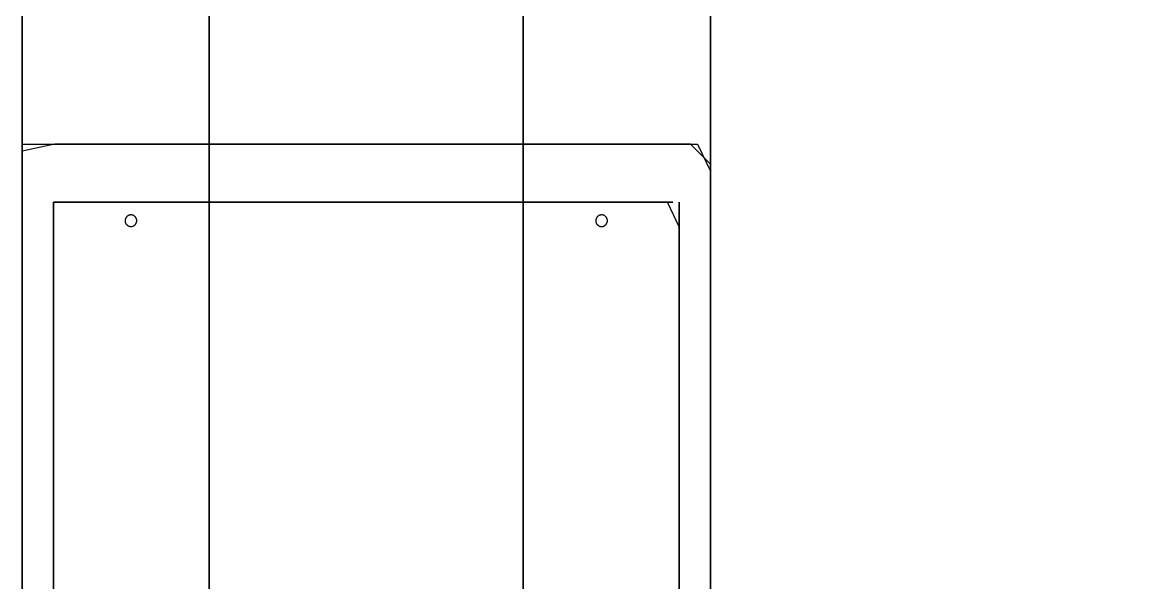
# Model space of a CAD drawing. Header units: metres. Extents: x 0 to 2800, y 0 to 2000.
# Drawn here: x 0 to 463.1, y 351.5 to 586 of the extents above; entities that cross this region are included whole.
import ezdxf

# ---------------------------------------------------------------- set-up
doc = ezdxf.new("R2010")
doc.units = ezdxf.units.M

msp = doc.modelspace()

# ---------------------------------------------------------------- linework, layer by layer
for points in [[(0, 0), (2800, 0), (2800, 2000), (0, 2000), (0, 0)], [(288, 322.91), (288, 352), (288, 381.09), (288, 410.18), (288, 439.27), (288, 468.36), (288, 497.45), (288, 526.55), (288, 555.64), (288, 584.73), (288, 613.82)], [(288, 322.91), (288, 352), (288, 381.09), (288, 410.18), (288, 439.27), (288, 468.36), (288, 497.45), (288, 526.55), (288, 555.64), (288, 584.73), (288, 613.82)], [(0, 610.91), (0, 581.82), (0, 552.73), (0, 523.64), (0, 494.55), (0, 465.45), (0, 436.36), (0, 407.27), (0, 378.18), (0, 349.09), (0, 320), (0, 290.91), (0, 261.82), (0, 232.73), (0, 203.64), (0, 174.55), (0, 145.45), (0, 116.36), (0, 87.27), (0, 58.18), (0, 29.09), (0, 0)], [(0, 610.91), (0, 581.82), (0, 552.73), (0, 523.64), (0, 494.55), (0, 465.45), (0, 436.36), (0, 407.27), (0, 378.18), (0, 349.09), (0, 320), (0, 290.91), (0, 261.82), (0, 232.73), (0, 203.64), (0, 174.55), (0, 145.45), (0, 116.36), (0, 87.27), (0, 58.18), (0, 29.09), (0, 0)], [(78.32, 348.56), (78.32, 369.72), (78.32, 390.88), (78.32, 412.03), (78.32, 433.19), (78.32, 454.35), (78.32, 475.5), (78.32, 496.66), (78.32, 517.82), (78.32, 538.98), (78.32, 560.13), (78.32, 581.29), (78.32, 602.45)], [(78.32, 602.45), (78.32, 581.29), (78.32, 560.13), (78.32, 538.98), (78.32, 517.82), (78.32, 496.66), (78.32, 475.5), (78.32, 454.35), (78.32, 433.19), (78.32, 412.03), (78.32, 390.88), (78.32, 369.72), (78.32, 348.56)], [(78.32, 348.56), (78.32, 369.72), (78.32, 390.88), (78.32, 412.03), (78.32, 433.19), (78.32, 454.35), (78.32, 475.5), (78.32, 496.66), (78.32, 517.82), (78.32, 538.98), (78.32, 560.13), (78.32, 581.29), (78.32, 602.45)], [(78.32, 602.45), (78.32, 581.29), (78.32, 560.13), (78.32, 538.98), (78.32, 517.82), (78.32, 496.66), (78.32, 475.5), (78.32, 454.35), (78.32, 433.19), (78.32, 412.03), (78.32, 390.88), (78.32, 369.72), (78.32, 348.56)], [(209.68, 348.56), (209.68, 369.72), (209.68, 390.88), (209.68, 412.03), (209.68, 433.19), (209.68, 454.35), (209.68, 475.5), (209.68, 496.66), (209.68, 517.82), (209.68, 538.98), (209.68, 560.13), (209.68, 581.29), (209.68, 602.45)], [(209.68, 602.45), (209.68, 581.29), (209.68, 560.13), (209.68, 538.98), (209.68, 517.82), (209.68, 496.66), (209.68, 475.5), (209.68, 454.35), (209.68, 433.19), (209.68, 412.03), (209.68, 390.88), (209.68, 369.72), (209.68, 348.56)], [(209.68, 348.56), (209.68, 369.72), (209.68, 390.88), (209.68, 412.03), (209.68, 433.19), (209.68, 454.35), (209.68, 475.5), (209.68, 496.66), (209.68, 517.82), (209.68, 538.98), (209.68, 560.13), (209.68, 581.29), (209.68, 602.45)], [(209.68, 602.45), (209.68, 581.29), (209.68, 560.13), (209.68, 538.98), (209.68, 517.82), (209.68, 496.66), (209.68, 475.5), (209.68, 454.35), (209.68, 433.19), (209.68, 412.03), (209.68, 390.88), (209.68, 369.72), (209.68, 348.56)], [(0, 337.45), (0, 366.55), (0, 395.64), (0, 424.73), (0, 453.82), (0, 482.91), (0, 512), (0, 541.09), (0, 570.18), (0, 599.27)], [(0, 337.45), (0, 366.55), (0, 395.64), (0, 424.73), (0, 453.82), (0, 482.91), (0, 512), (0, 541.09), (0, 570.18), (0, 599.27)], [(0, 337.45), (0, 366.55), (0, 395.64), (0, 424.73), (0, 453.82), (0, 482.91), (0, 512), (0, 541.09), (0, 570.18), (0, 599.27)], [(0, 337.45), (0, 366.55), (0, 395.64), (0, 424.73), (0, 453.82), (0, 482.91), (0, 512), (0, 541.09), (0, 570.18), (0, 599.27)], [(78.32, 52.36), (78.32, 76.17), (78.32, 99.98), (78.32, 123.8), (78.32, 147.61), (78.32, 171.42), (78.32, 195.23), (78.32, 219.04), (78.32, 242.85), (78.32, 266.66), (78.32, 290.47), (78.32, 314.28), (78.32, 338.09), (78.32, 361.9), (78.32, 385.71), (78.32, 409.52), (78.32, 433.33), (78.32, 457.14), (78.32, 480.96), (78.32, 504.77), (78.32, 528.58), (78.32, 552.39), (78.32, 576.2), (78.32, 600.01)], [(78.32, 52.36), (78.32, 76.17), (78.32, 99.98), (78.32, 123.8), (78.32, 147.61), (78.32, 171.42), (78.32, 195.23), (78.32, 219.04), (78.32, 242.85), (78.32, 266.66), (78.32, 290.47), (78.32, 314.28), (78.32, 338.09), (78.32, 361.9), (78.32, 385.71), (78.32, 409.52), (78.32, 433.33), (78.32, 457.14), (78.32, 480.96), (78.32, 504.77), (78.32, 528.58), (78.32, 552.39), (78.32, 576.2), (78.32, 600.01)], [(209.68, 52.36), (209.68, 76.17), (209.68, 99.98), (209.68, 123.8), (209.68, 147.61), (209.68, 171.42), (209.68, 195.23), (209.68, 219.04), (209.68, 242.85), (209.68, 266.66), (209.68, 290.47), (209.68, 314.28), (209.68, 338.09), (209.68, 361.9), (209.68, 385.71), (209.68, 409.52), (209.68, 433.33), (209.68, 457.14), (209.68, 480.96), (209.68, 504.77), (209.68, 528.58), (209.68, 552.39), (209.68, 576.2), (209.68, 600.01)], [(209.68, 52.36), (209.68, 76.17), (209.68, 99.98), (209.68, 123.8), (209.68, 147.61), (209.68, 171.42), (209.68, 195.23), (209.68, 219.04), (209.68, 242.85), (209.68, 266.66), (209.68, 290.47), (209.68, 314.28), (209.68, 338.09), (209.68, 361.9), (209.68, 385.71), (209.68, 409.52), (209.68, 433.33), (209.68, 457.14), (209.68, 480.96), (209.68, 504.77), (209.68, 528.58), (209.68, 552.39), (209.68, 576.2), (209.68, 600.01)], [(288, 596.36), (288, 567.27), (288, 538.18), (288, 509.09), (288, 480), (288, 450.91), (288, 421.82), (288, 392.73), (288, 363.64), (288, 334.55)], [(288, 596.36), (288, 567.27), (288, 538.18), (288, 509.09), (288, 480), (288, 450.91), (288, 421.82), (288, 392.73), (288, 363.64), (288, 334.55)], [(288, 596.36), (288, 567.27), (288, 538.18), (288, 509.09), (288, 480), (288, 450.91), (288, 421.82), (288, 392.73), (288, 363.64), (288, 334.55)], [(288, 596.36), (288, 567.27), (288, 538.18), (288, 509.09), (288, 480), (288, 450.91), (288, 421.82), (288, 392.73), (288, 363.64), (288, 334.55)], [(78.32, 587.71), (78.32, 563.9), (78.32, 540.09), (78.32, 516.28), (78.32, 492.46), (78.32, 468.65), (78.32, 444.84), (78.32, 421.03), (78.32, 397.22), (78.32, 373.41), (78.32, 349.6)], [(78.32, 587.71), (78.32, 563.9), (78.32, 540.09), (78.32, 516.28), (78.32, 492.46), (78.32, 468.65), (78.32, 444.84), (78.32, 421.03), (78.32, 397.22), (78.32, 373.41), (78.32, 349.6)], [(209.68, 587.71), (209.68, 563.9), (209.68, 540.09), (209.68, 516.28), (209.68, 492.46), (209.68, 468.65), (209.68, 444.84), (209.68, 421.03), (209.68, 397.22), (209.68, 373.41), (209.68, 349.6)], [(209.68, 587.71), (209.68, 563.9), (209.68, 540.09), (209.68, 516.28), (209.68, 492.46), (209.68, 468.65), (209.68, 444.84), (209.68, 421.03), (209.68, 397.22), (209.68, 373.41), (209.68, 349.6)], [(0, 534.96), (16.63, 534.96), (33.25, 534.96), (49.88, 534.96), (66.5, 534.96), (83.13, 534.96), (99.75, 534.96), (116.38, 534.96), (133, 534.96), (149.63, 534.96), (166.25, 534.96), (182.88, 534.96), (199.51, 534.96), (216.13, 534.96), (232.76, 534.96), (249.38, 534.96), (266.01, 534.96), (282.63, 534.96), (288, 523.7), (288, 507.08), (288, 490.45), (288, 473.83), (288, 457.2), (288, 440.57), (288, 423.95), (288, 407.32), (288, 390.7), (288, 374.07), (288, 357.45), (288, 340.82)], [(0, 335.45), (0, 352.08), (0, 368.71), (0, 385.33), (0, 401.96), (0, 418.58), (0, 435.21), (0, 451.83), (0, 468.46), (0, 485.08), (0, 501.71), (0, 518.33), (0, 534.96)], [(0, 534.96), (16.63, 534.96), (33.25, 534.96), (49.88, 534.96), (66.5, 534.96), (83.13, 534.96), (99.75, 534.96), (116.38, 534.96), (133, 534.96), (149.63, 534.96), (166.25, 534.96), (182.88, 534.96), (199.51, 534.96), (216.13, 534.96), (232.76, 534.96), (249.38, 534.96), (266.01, 534.96), (282.63, 534.96), (288, 523.7), (288, 507.08), (288, 490.45), (288, 473.83), (288, 457.2), (288, 440.57), (288, 423.95), (288, 407.32), (288, 390.7), (288, 374.07), (288, 357.45), (288, 340.82)], [(0, 335.45), (0, 352.08), (0, 368.71), (0, 385.33), (0, 401.96), (0, 418.58), (0, 435.21), (0, 451.83), (0, 468.46), (0, 485.08), (0, 501.71), (0, 518.33), (0, 534.96)], [(288, 343.77), (288, 360.39), (288, 377.02), (288, 393.64), (288, 410.27), (288, 426.89), (288, 443.52), (288, 460.15), (288, 476.77), (288, 493.4), (288, 510.02), (288, 526.65), (279.69, 534.96), (263.06, 534.96), (246.44, 534.96), (229.81, 534.96), (213.19, 534.96), (196.56, 534.96), (179.93, 534.96), (163.31, 534.96), (146.68, 534.96), (130.06, 534.96), (113.43, 534.96), (96.81, 534.96), (80.18, 534.96), (63.56, 534.96), (46.93, 534.96), (30.31, 534.96), (13.68, 534.96), (0, 532.01), (0, 515.39), (0, 498.76), (0, 482.14), (0, 465.51), (0, 448.89), (0, 432.26), (0, 415.64), (0, 399.01), (0, 382.39), (0, 365.76), (0, 349.13)], [(0, 534.96), (16.63, 534.96), (33.25, 534.96), (49.88, 534.96), (66.5, 534.96), (83.13, 534.96), (99.75, 534.96), (116.38, 534.96), (133, 534.96), (149.63, 534.96), (166.25, 534.96), (182.88, 534.96), (199.51, 534.96), (216.13, 534.96), (232.76, 534.96), (249.38, 534.96), (266.01, 534.96), (282.63, 534.96), (288, 523.7), (288, 507.08), (288, 490.45), (288, 473.83), (288, 457.2), (288, 440.57), (288, 423.95), (288, 407.32), (288, 390.7), (288, 374.07), (288, 357.45), (288, 340.82)], [(0, 335.45), (0, 352.08), (0, 368.71), (0, 385.33), (0, 401.96), (0, 418.58), (0, 435.21), (0, 451.83), (0, 468.46), (0, 485.08), (0, 501.71), (0, 518.33), (0, 534.96)], [(0, 534.96), (16.63, 534.96), (33.25, 534.96), (49.88, 534.96), (66.5, 534.96), (83.13, 534.96), (99.75, 534.96), (116.38, 534.96), (133, 534.96), (149.63, 534.96), (166.25, 534.96), (182.88, 534.96), (199.51, 534.96), (216.13, 534.96), (232.76, 534.96), (249.38, 534.96), (266.01, 534.96), (282.63, 534.96), (288, 523.7), (288, 507.08), (288, 490.45), (288, 473.83), (288, 457.2), (288, 440.57), (288, 423.95), (288, 407.32), (288, 390.7), (288, 374.07), (288, 357.45), (288, 340.82)], [(0, 335.45), (0, 352.08), (0, 368.71), (0, 385.33), (0, 401.96), (0, 418.58), (0, 435.21), (0, 451.83), (0, 468.46), (0, 485.08), (0, 501.71), (0, 518.33), (0, 534.96)], [(288, 343.77), (288, 360.39), (288, 377.02), (288, 393.64), (288, 410.27), (288, 426.89), (288, 443.52), (288, 460.15), (288, 476.77), (288, 493.4), (288, 510.02), (288, 526.65), (279.69, 534.96), (263.06, 534.96), (246.44, 534.96), (229.81, 534.96), (213.19, 534.96), (196.56, 534.96), (179.93, 534.96), (163.31, 534.96), (146.68, 534.96), (130.06, 534.96), (113.43, 534.96), (96.81, 534.96), (80.18, 534.96), (63.56, 534.96), (46.93, 534.96), (30.31, 534.96), (13.68, 534.96), (0, 532.01), (0, 515.39), (0, 498.76), (0, 482.14), (0, 465.51), (0, 448.89), (0, 432.26), (0, 415.64), (0, 399.01), (0, 382.39), (0, 365.76), (0, 349.13)], [(13.09, 510.64), (18.38, 510.64), (23.67, 510.64), (28.96, 510.64), (34.25, 510.64), (39.54, 510.64), (44.83, 510.64), (50.12, 510.64), (55.4, 510.64), (60.69, 510.64), (65.98, 510.64), (71.27, 510.64), (76.56, 510.64), (81.85, 510.64), (87.14, 510.64), (92.43, 510.64), (97.72, 510.64), (103.01, 510.64), (108.3, 510.64), (113.59, 510.64), (118.88, 510.64), (124.17, 510.64), (129.45, 510.64), (134.74, 510.64), (140.03, 510.64), (145.32, 510.64), (150.61, 510.64), (155.9, 510.64), (161.19, 510.64), (166.48, 510.64), (171.77, 510.64), (177.06, 510.64), (182.35, 510.64), (187.64, 510.64), (192.93, 510.64), (198.21, 510.64), (203.5, 510.64), (208.79, 510.64), (214.08, 510.64), (219.37, 510.64), (224.66, 510.64), (229.95, 510.64), (235.24, 510.64), (240.53, 510.64), (245.82, 510.64), (251.11, 510.64), (256.4, 510.64), (261.69, 510.64), (266.98, 510.64), (272.26, 510.64), (272.26, 510.64), (266.98, 510.64), (261.69, 510.64), (256.4, 510.64), (251.11, 510.64), (245.82, 510.64), (240.53, 510.64), (235.24, 510.64), (229.95, 510.64), (224.66, 510.64), (219.37, 510.64), (214.08, 510.64), (208.79, 510.64), (203.5, 510.64), (198.21, 510.64), (192.93, 510.64), (187.64, 510.64), (182.35, 510.64), (177.06, 510.64), (171.77, 510.64), (166.48, 510.64), (161.19, 510.64), (155.9, 510.64), (150.61, 510.64), (145.32, 510.64), (140.03, 510.64), (134.74, 510.64), (129.45, 510.64), (124.17, 510.64), (118.88, 510.64), (113.59, 510.64), (108.3, 510.64), (103.01, 510.64), (97.72, 510.64), (92.43, 510.64), (87.14, 510.64), (81.85, 510.64), (76.56, 510.64), (71.27, 510.64), (65.98, 510.64), (60.69, 510.64), (55.4, 510.64), (50.12, 510.64), (44.83, 510.64), (39.54, 510.64), (34.25, 510.64), (28.96, 510.64), (23.67, 510.64), (18.38, 510.64), (13.09, 510.64)], [(13.09, 510.64), (13.09, 500.82), (13.09, 490.99), (13.09, 481.17), (13.09, 471.34), (13.09, 461.52), (13.09, 451.69), (13.09, 441.87), (13.09, 432.05), (13.09, 422.22), (13.09, 412.4), (13.09, 402.57), (13.09, 392.75), (13.09, 382.92), (13.09, 373.1), (13.09, 363.27), (13.09, 353.45), (13.09, 343.62)], [(13.09, 343.62), (13.09, 353.45), (13.09, 363.27), (13.09, 373.1), (13.09, 382.92), (13.09, 392.75), (13.09, 402.57), (13.09, 412.4), (13.09, 422.22), (13.09, 432.05), (13.09, 441.87), (13.09, 451.69), (13.09, 461.52), (13.09, 471.34), (13.09, 481.17), (13.09, 490.99), (13.09, 500.82), (13.09, 510.64)], [(13.09, 510.64), (13.09, 495.53), (13.09, 480.42), (13.09, 465.3), (13.09, 450.19), (13.09, 435.07), (13.09, 419.96), (13.09, 404.85), (13.09, 389.73), (13.09, 374.62), (13.09, 359.5), (13.09, 344.39)], [(274.91, 349.27), (274.91, 364.38), (274.91, 379.5), (274.91, 394.61), (274.91, 409.72), (274.91, 424.84), (274.91, 439.95), (274.91, 455.07), (274.91, 470.18), (274.91, 485.29), (274.91, 500.41), (270.03, 510.64), (254.92, 510.64), (239.8, 510.64), (224.69, 510.64), (209.57, 510.64), (194.46, 510.64), (179.35, 510.64), (164.23, 510.64), (149.12, 510.64), (134, 510.64), (118.89, 510.64), (103.78, 510.64), (88.66, 510.64), (73.55, 510.64), (58.43, 510.64), (43.32, 510.64), (28.2, 510.64), (13.09, 510.64)], [(13.09, 510.64), (13.09, 495.53), (13.09, 480.42), (13.09, 465.3), (13.09, 450.19), (13.09, 435.07), (13.09, 419.96), (13.09, 404.85), (13.09, 389.73), (13.09, 374.62), (13.09, 359.5), (13.09, 344.39)], [(274.91, 349.27), (274.91, 364.38), (274.91, 379.5), (274.91, 394.61), (274.91, 409.72), (274.91, 424.84), (274.91, 439.95), (274.91, 455.07), (274.91, 470.18), (274.91, 485.29), (274.91, 500.41), (270.03, 510.64), (254.92, 510.64), (239.8, 510.64), (224.69, 510.64), (209.57, 510.64), (194.46, 510.64), (179.35, 510.64), (164.23, 510.64), (149.12, 510.64), (134, 510.64), (118.89, 510.64), (103.78, 510.64), (88.66, 510.64), (73.55, 510.64), (58.43, 510.64), (43.32, 510.64), (28.2, 510.64), (13.09, 510.64)], [(13.09, 510.64), (18.38, 510.64), (23.67, 510.64), (28.96, 510.64), (34.25, 510.64), (39.54, 510.64), (44.83, 510.64), (50.12, 510.64), (55.4, 510.64), (60.69, 510.64), (65.98, 510.64), (71.27, 510.64), (76.56, 510.64), (81.85, 510.64), (87.14, 510.64), (92.43, 510.64), (97.72, 510.64), (103.01, 510.64), (108.3, 510.64), (113.59, 510.64), (118.88, 510.64), (124.17, 510.64), (129.45, 510.64), (134.74, 510.64), (140.03, 510.64), (145.32, 510.64), (150.61, 510.64), (155.9, 510.64), (161.19, 510.64), (166.48, 510.64), (171.77, 510.64), (177.06, 510.64), (182.35, 510.64), (187.64, 510.64), (192.93, 510.64), (198.21, 510.64), (203.5, 510.64), (208.79, 510.64), (214.08, 510.64), (219.37, 510.64), (224.66, 510.64), (229.95, 510.64), (235.24, 510.64), (240.53, 510.64), (245.82, 510.64), (251.11, 510.64), (256.4, 510.64), (261.69, 510.64), (266.98, 510.64), (272.26, 510.64), (272.26, 510.64), (266.98, 510.64), (261.69, 510.64), (256.4, 510.64), (251.11, 510.64), (245.82, 510.64), (240.53, 510.64), (235.24, 510.64), (229.95, 510.64), (224.66, 510.64), (219.37, 510.64), (214.08, 510.64), (208.79, 510.64), (203.5, 510.64), (198.21, 510.64), (192.93, 510.64), (187.64, 510.64), (182.35, 510.64), (177.06, 510.64), (171.77, 510.64), (166.48, 510.64), (161.19, 510.64), (155.9, 510.64), (150.61, 510.64), (145.32, 510.64), (140.03, 510.64), (134.74, 510.64), (129.45, 510.64), (124.17, 510.64), (118.88, 510.64), (113.59, 510.64), (108.3, 510.64), (103.01, 510.64), (97.72, 510.64), (92.43, 510.64), (87.14, 510.64), (81.85, 510.64), (76.56, 510.64), (71.27, 510.64), (65.98, 510.64), (60.69, 510.64), (55.4, 510.64), (50.12, 510.64), (44.83, 510.64), (39.54, 510.64), (34.25, 510.64), (28.96, 510.64), (23.67, 510.64), (18.38, 510.64), (13.09, 510.64)], [(13.09, 510.64), (13.09, 500.82), (13.09, 490.99), (13.09, 481.17), (13.09, 471.34), (13.09, 461.52), (13.09, 451.69), (13.09, 441.87), (13.09, 432.05), (13.09, 422.22), (13.09, 412.4), (13.09, 402.57), (13.09, 392.75), (13.09, 382.92), (13.09, 373.1), (13.09, 363.27), (13.09, 353.45), (13.09, 343.62)], [(13.09, 343.62), (13.09, 353.45), (13.09, 363.27), (13.09, 373.1), (13.09, 382.92), (13.09, 392.75), (13.09, 402.57), (13.09, 412.4), (13.09, 422.22), (13.09, 432.05), (13.09, 441.87), (13.09, 451.69), (13.09, 461.52), (13.09, 471.34), (13.09, 481.17), (13.09, 490.99), (13.09, 500.82), (13.09, 510.64)], [(13.09, 510.64), (13.09, 495.53), (13.09, 480.42), (13.09, 465.3), (13.09, 450.19), (13.09, 435.07), (13.09, 419.96), (13.09, 404.85), (13.09, 389.73), (13.09, 374.62), (13.09, 359.5), (13.09, 344.39)], [(274.91, 349.27), (274.91, 364.38), (274.91, 379.5), (274.91, 394.61), (274.91, 409.72), (274.91, 424.84), (274.91, 439.95), (274.91, 455.07), (274.91, 470.18), (274.91, 485.29), (274.91, 500.41), (270.03, 510.64), (254.92, 510.64), (239.8, 510.64), (224.69, 510.64), (209.57, 510.64), (194.46, 510.64), (179.35, 510.64), (164.23, 510.64), (149.12, 510.64), (134, 510.64), (118.89, 510.64), (103.78, 510.64), (88.66, 510.64), (73.55, 510.64), (58.43, 510.64), (43.32, 510.64), (28.2, 510.64), (13.09, 510.64)], [(13.09, 510.64), (13.09, 495.53), (13.09, 480.42), (13.09, 465.3), (13.09, 450.19), (13.09, 435.07), (13.09, 419.96), (13.09, 404.85), (13.09, 389.73), (13.09, 374.62), (13.09, 359.5), (13.09, 344.39)], [(274.91, 349.27), (274.91, 364.38), (274.91, 379.5), (274.91, 394.61), (274.91, 409.72), (274.91, 424.84), (274.91, 439.95), (274.91, 455.07), (274.91, 470.18), (274.91, 485.29), (274.91, 500.41), (270.03, 510.64), (254.92, 510.64), (239.8, 510.64), (224.69, 510.64), (209.57, 510.64), (194.46, 510.64), (179.35, 510.64), (164.23, 510.64), (149.12, 510.64), (134, 510.64), (118.89, 510.64), (103.78, 510.64), (88.66, 510.64), (73.55, 510.64), (58.43, 510.64), (43.32, 510.64), (28.2, 510.64), (13.09, 510.64)], [(274.91, 510.64), (274.91, 500.82), (274.91, 490.99), (274.91, 481.17), (274.91, 471.34), (274.91, 461.52), (274.91, 451.69), (274.91, 441.87), (274.91, 432.05), (274.91, 422.22), (274.91, 412.4), (274.91, 402.57), (274.91, 392.75), (274.91, 382.92), (274.91, 373.1), (274.91, 363.27), (274.91, 353.45), (274.91, 343.62)], [(274.91, 343.62), (274.91, 353.45), (274.91, 363.27), (274.91, 373.1), (274.91, 382.92), (274.91, 392.75), (274.91, 402.57), (274.91, 412.4), (274.91, 422.22), (274.91, 432.05), (274.91, 441.87), (274.91, 451.69), (274.91, 461.52), (274.91, 471.34), (274.91, 481.17), (274.91, 490.99), (274.91, 500.82), (274.91, 510.64)], [(274.91, 510.64), (274.91, 500.82), (274.91, 490.99), (274.91, 481.17), (274.91, 471.34), (274.91, 461.52), (274.91, 451.69), (274.91, 441.87), (274.91, 432.05), (274.91, 422.22), (274.91, 412.4), (274.91, 402.57), (274.91, 392.75), (274.91, 382.92), (274.91, 373.1), (274.91, 363.27), (274.91, 353.45), (274.91, 343.62)], [(274.91, 343.62), (274.91, 353.45), (274.91, 363.27), (274.91, 373.1), (274.91, 382.92), (274.91, 392.75), (274.91, 402.57), (274.91, 412.4), (274.91, 422.22), (274.91, 432.05), (274.91, 441.87), (274.91, 451.69), (274.91, 461.52), (274.91, 471.34), (274.91, 481.17), (274.91, 490.99), (274.91, 500.82), (274.91, 510.64)], [(47.96, 502.94), (47.95, 503.1), (47.94, 503.26), (47.91, 503.42), (47.87, 503.57), (47.83, 503.72), (47.78, 503.86), (47.71, 504), (47.64, 504.14), (47.56, 504.27), (47.48, 504.39), (47.38, 504.51), (47.28, 504.62), (47.18, 504.73), (47.06, 504.83), (46.94, 504.92), (46.82, 505), (46.69, 505.08), (46.55, 505.15), (46.41, 505.21), (46.26, 505.26), (46.11, 505.3), (45.96, 505.34), (45.81, 505.36), (45.65, 505.37), (45.48, 505.37), (45.32, 505.37), (45.16, 505.35), (45.01, 505.32), (44.86, 505.28), (44.71, 505.24), (44.57, 505.18), (44.43, 505.12), (44.3, 505.04), (44.17, 504.96), (44.05, 504.87), (43.93, 504.78), (43.82, 504.68), (43.71, 504.57), (43.62, 504.45), (43.53, 504.33), (43.44, 504.2), (43.37, 504.07), (43.3, 503.93), (43.24, 503.79), (43.19, 503.65), (43.15, 503.5), (43.12, 503.34), (43.1, 503.18), (43.09, 503.02), (43.09, 502.86), (43.1, 502.7), (43.12, 502.55), (43.15, 502.39), (43.19, 502.24), (43.24, 502.09), (43.3, 501.95), (43.37, 501.82), (43.44, 501.68), (43.53, 501.56), (43.62, 501.44), (43.71, 501.32), (43.82, 501.21), (43.93, 501.11), (44.05, 501.01), (44.17, 500.92), (44.3, 500.84), (44.43, 500.77), (44.57, 500.71), (44.71, 500.65), (44.86, 500.6), (45.01, 500.57), (45.16, 500.54), (45.32, 500.52), (45.48, 500.51), (45.65, 500.51), (45.81, 500.53), (45.96, 500.55), (46.11, 500.58), (46.26, 500.63), (46.41, 500.68), (46.55, 500.74), (46.69, 500.81), (46.82, 500.88), (46.94, 500.97), (47.06, 501.06), (47.18, 501.16), (47.28, 501.26), (47.38, 501.38), (47.48, 501.5), (47.56, 501.62), (47.64, 501.75), (47.71, 501.88), (47.78, 502.02), (47.83, 502.17), (47.87, 502.32), (47.91, 502.47), (47.94, 502.62), (47.95, 502.78), (47.96, 502.94)], [(244.91, 502.94), (244.9, 503.1), (244.89, 503.26), (244.86, 503.42), (244.83, 503.57), (244.78, 503.72), (244.73, 503.86), (244.67, 504), (244.6, 504.14), (244.52, 504.27), (244.43, 504.39), (244.34, 504.51), (244.24, 504.62), (244.13, 504.73), (244.01, 504.83), (243.89, 504.92), (243.77, 505), (243.64, 505.08), (243.5, 505.15), (243.36, 505.21), (243.22, 505.26), (243.07, 505.3), (242.91, 505.34), (242.76, 505.36), (242.6, 505.37), (242.44, 505.37), (242.27, 505.37), (242.12, 505.35), (241.96, 505.32), (241.81, 505.28), (241.66, 505.24), (241.52, 505.18), (241.38, 505.12), (241.25, 505.04), (241.12, 504.96), (241, 504.87), (240.88, 504.78), (240.77, 504.68), (240.66, 504.57), (240.57, 504.45), (240.48, 504.33), (240.39, 504.2), (240.32, 504.07), (240.25, 503.93), (240.2, 503.79), (240.15, 503.65), (240.11, 503.5), (240.08, 503.34), (240.06, 503.18), (240.04, 503.02), (240.04, 502.86), (240.06, 502.7), (240.08, 502.55), (240.11, 502.39), (240.15, 502.24), (240.2, 502.09), (240.25, 501.95), (240.32, 501.82), (240.39, 501.68), (240.48, 501.56), (240.57, 501.44), (240.66, 501.32), (240.77, 501.21), (240.88, 501.11), (241, 501.01), (241.12, 500.92), (241.25, 500.84), (241.38, 500.77), (241.52, 500.71), (241.66, 500.65), (241.81, 500.6), (241.96, 500.57), (242.12, 500.54), (242.27, 500.52), (242.44, 500.51), (242.6, 500.51), (242.76, 500.53), (242.91, 500.55), (243.07, 500.58), (243.22, 500.63), (243.36, 500.68), (243.5, 500.74), (243.64, 500.81), (243.77, 500.88), (243.89, 500.97), (244.01, 501.06), (244.13, 501.16), (244.24, 501.26), (244.34, 501.38), (244.43, 501.5), (244.52, 501.62), (244.6, 501.75), (244.67, 501.88), (244.73, 502.02), (244.78, 502.17), (244.83, 502.32), (244.86, 502.47), (244.89, 502.62), (244.9, 502.78), (244.91, 502.94)]]:
    msp.add_lwpolyline(points)

doc.saveas('drawing.dxf')
